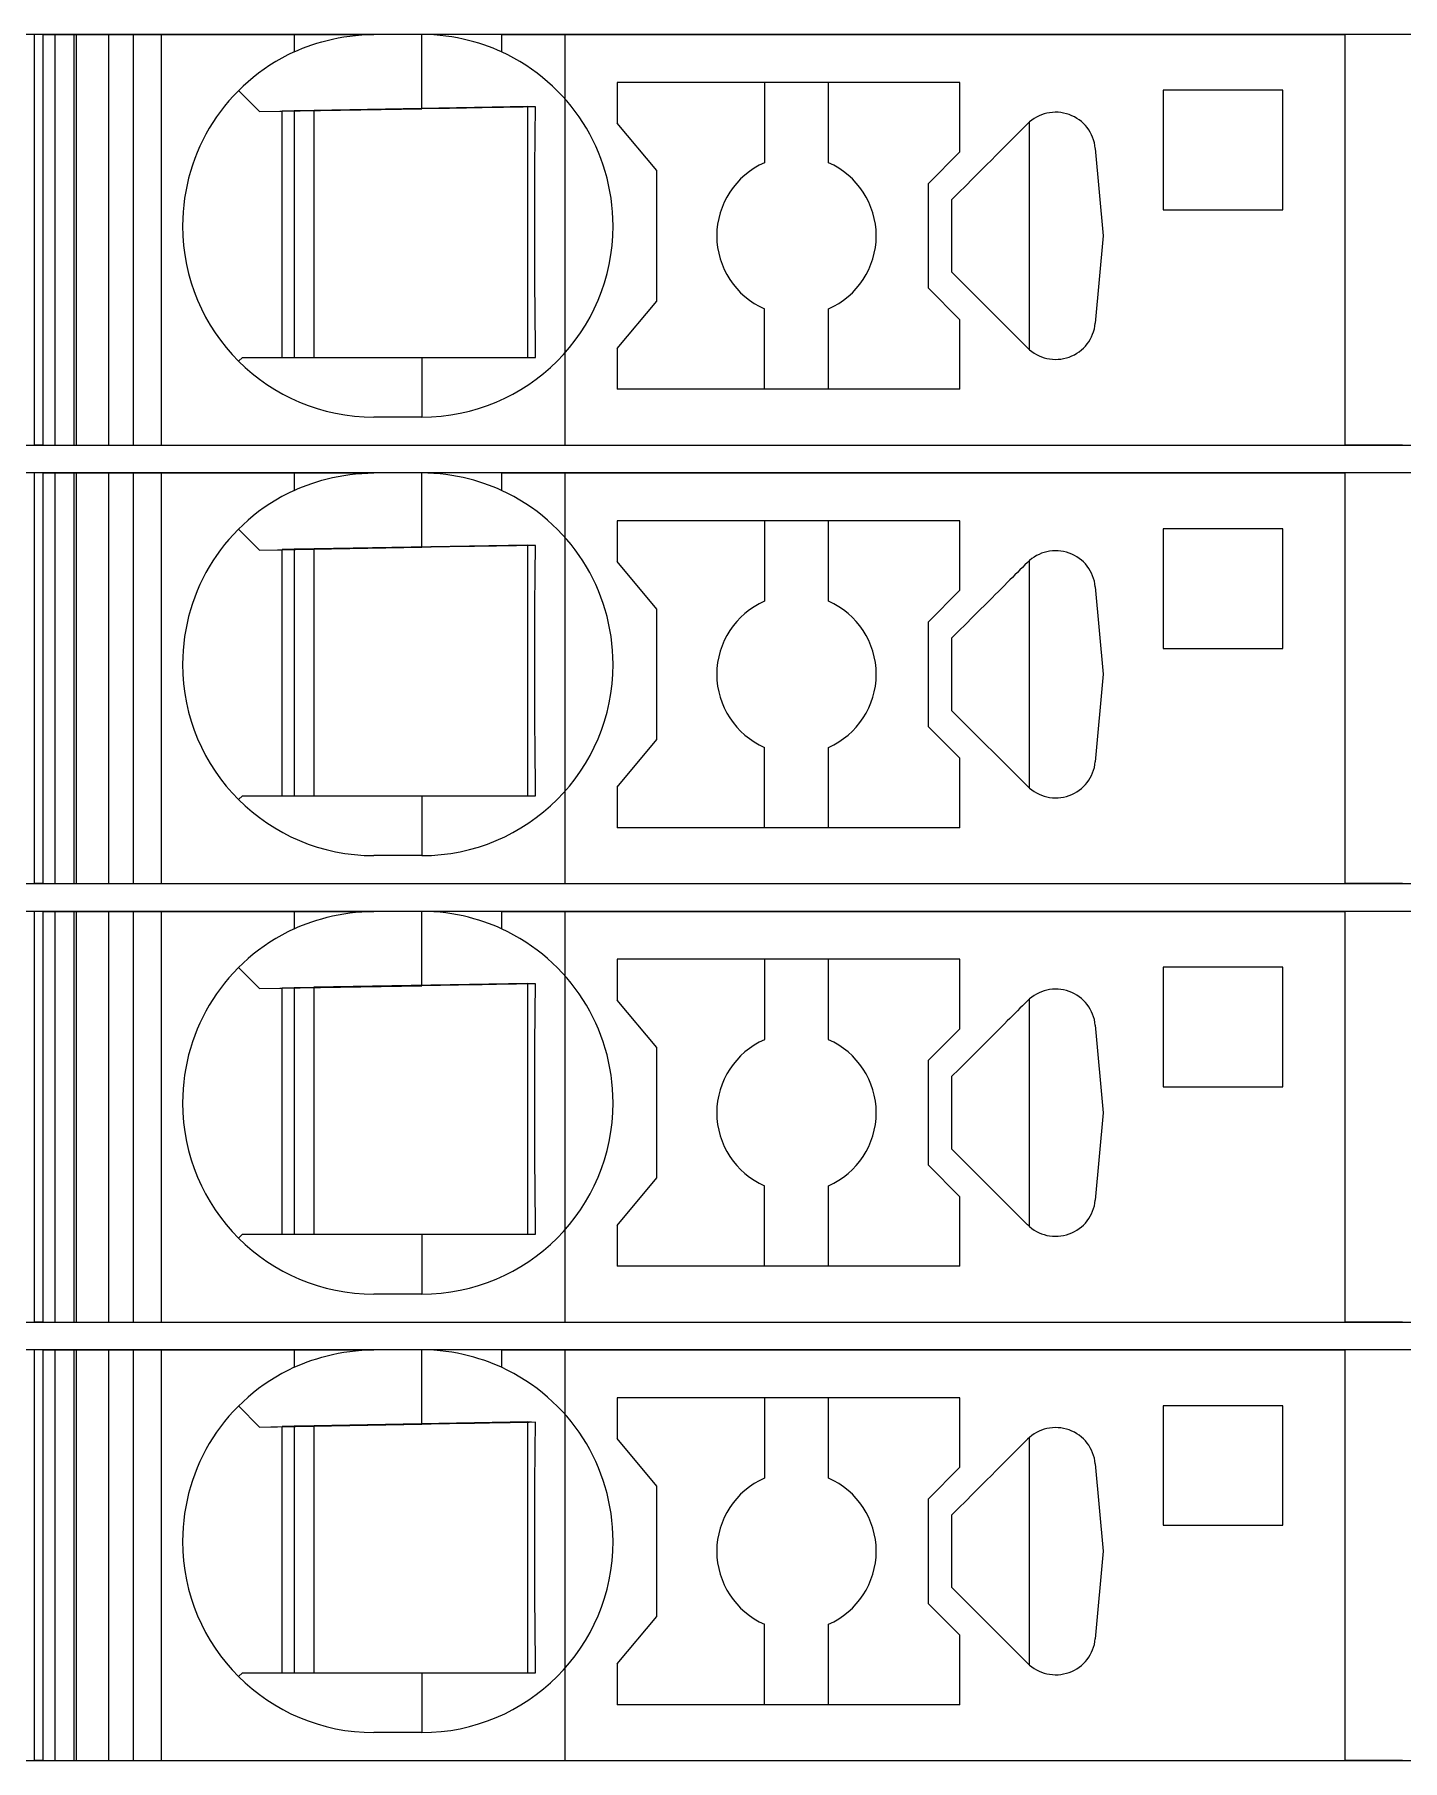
# Model space of a CAD drawing. Header units: millimetres. Extents: x 0 to 1680, y 0 to 1188.
# Drawn here: x 919.89 to 937.05, y 463.35 to 485 of the extents above; entities that cross this region are included whole.
import ezdxf
from ezdxf.enums import TextEntityAlignment as Align

# ---------------------------------------------------------------- set-up
doc = ezdxf.new("R2010")
doc.units = ezdxf.units.MM
for name, color, linetype, lineweight in [('EPLAN309', 5, 'Continuous', 5), ('EPLAN493', 5, 'Continuous', 5), ('MAIN-1', 7, 'Continuous', 5), ('MAIN-2', 7, 'Continuous', 5)]:
    doc.layers.add(name, color=color, linetype=linetype, lineweight=lineweight)
doc.styles.add('Tahoma', font='')
doc.styles.get('Tahoma').set_extended_font_data('Tahoma')

# ---------------------------------------------------------------- blocks, each defined once
blk = doc.blocks.new('EPLSYM_LibrarySPECIAL_Symbol12_Variant0_Placement8_25')
at = {"layer": 'EPLAN309', "lineweight": 13, "ltscale": 16}
blk.add_lwpolyline([(0, -5.15), (68.15, -5.15), (68.15, 0), (0, 0)], close=True, dxfattribs=at)
at = {"layer": 'EPLAN493', "color": 5, "style": 'Tahoma'}
blk.add_attdef('17_20450', text='', height=2.3478, dxfattribs=at).set_placement((0, -21.83478), align=Align.MIDDLE_RIGHT)
blk = doc.blocks.new('EPLSYM_LibrarySPECIAL_Symbol12_Variant0_Placement8_26')
at = {"layer": 'EPLAN309', "lineweight": 13, "ltscale": 16}
blk.add_lwpolyline([(0, -5.15), (68.15, -5.15), (68.15, 0), (0, 0)], close=True, dxfattribs=at)
at = {"layer": 'EPLAN493', "color": 5, "style": 'Tahoma'}
blk.add_attdef('17_20450', text='', height=2.3478, dxfattribs=at).set_placement((0, -21.83478), align=Align.MIDDLE_RIGHT)
blk = doc.blocks.new('EPLSYM_LibrarySPECIAL_Symbol12_Variant0_Placement8_27')
at = {"layer": 'EPLAN309', "lineweight": 13, "ltscale": 16}
blk.add_lwpolyline([(0, -5.15), (68.15, -5.15), (68.15, 0), (0, 0)], close=True, dxfattribs=at)
at = {"layer": 'EPLAN493', "color": 5, "style": 'Tahoma'}
blk.add_attdef('17_20450', text='', height=2.3478, dxfattribs=at).set_placement((0, -21.83478), align=Align.MIDDLE_RIGHT)
blk = doc.blocks.new('EPLSYM_LibrarySPECIAL_Symbol12_Variant0_Placement8_28')
at = {"layer": 'EPLAN309', "lineweight": 13, "ltscale": 16}
blk.add_lwpolyline([(0, -5.15), (68.15, -5.15), (68.15, 0), (0, 0)], close=True, dxfattribs=at)
at = {"layer": 'EPLAN493', "color": 5, "style": 'Tahoma'}
blk.add_attdef('17_20450', text='', height=2.3478, dxfattribs=at).set_placement((0, -21.83478), align=Align.MIDDLE_RIGHT)

msp = doc.modelspace()

# ---------------------------------------------------------------- linework, layer by layer
at = {"layer": 'MAIN-1'}
for p, q in [((920.001, 485), (919.893, 485)), ((919.893, 479.85), (919.893, 485)), ((920.001, 485), (923.15, 485)), ((920.001, 479.85), (920.001, 485)), ((923.15, 485), (924.15, 485)), ((923.15, 485), (923.15, 484.782)), ((923.701, 484.958), (923.772, 484.97)), ((923.772, 484.97), (923.846, 484.981)), ((923.846, 484.981), (923.921, 484.989)), ((923.921, 484.989), (923.997, 484.995)), ((923.997, 484.995), (924.073, 484.999)), ((924.073, 484.999), (924.15, 485)), ((924.75, 485), (924.15, 485)), ((924.827, 484.999), (924.75, 485)), ((925.75, 485), (924.75, 485)), ((924.75, 484.068), (924.75, 485)), ((924.903, 484.995), (924.827, 484.999)), ((924.979, 484.989), (924.903, 484.995)), ((925.054, 484.981), (924.979, 484.989)), ((925.128, 484.97), (925.054, 484.981)), ((925.199, 484.958), (925.128, 484.97)), ((925.75, 485), (936.332, 485)), ((925.75, 485), (925.75, 484.782)), ((937.05, 485), (936.332, 485)), ((936.332, 479.85), (936.332, 485)), ((923.15, 484.782), (923.202, 484.805)), ((923.202, 484.805), (923.256, 484.827)), ((923.256, 484.827), (923.313, 484.849)), ((923.313, 484.849), (923.372, 484.87)), ((923.372, 484.87), (923.433, 484.89)), ((923.433, 484.89), (923.497, 484.909)), ((923.497, 484.909), (923.563, 484.927)), ((923.563, 484.927), (923.631, 484.943)), ((923.631, 484.943), (923.701, 484.958)), ((925.269, 484.943), (925.199, 484.958)), ((925.337, 484.927), (925.269, 484.943)), ((925.403, 484.909), (925.337, 484.927)), ((925.467, 484.89), (925.403, 484.909)), ((925.528, 484.87), (925.467, 484.89)), ((925.587, 484.849), (925.528, 484.87)), ((925.644, 484.827), (925.587, 484.849)), ((925.698, 484.805), (925.644, 484.827)), ((925.75, 484.782), (925.698, 484.805)), ((927.2, 484.4), (927.2, 483.889)), ((931.5, 484.4), (927.2, 484.4)), ((929.05, 484.4), (929.05, 483.392)), ((929.85, 483.392), (929.85, 484.4)), ((931.5, 483.529), (931.5, 484.4)), ((922.453, 484.297), (922.717, 484.033)), ((934.05, 484.3), (934.05, 482.8)), ((935.55, 484.3), (934.05, 484.3)), ((935.55, 482.8), (935.55, 484.3)), ((922.717, 484.033), (924.75, 484.068)), ((923, 480.95), (923, 484.038)), ((923.15, 484.04), (923.15, 480.95)), ((923.4, 480.95), (923.4, 484.045)), ((924.87, 484.07), (924.75, 484.068)), ((924.987, 484.072), (924.87, 484.07)), ((925.1, 484.074), (924.987, 484.072)), ((925.209, 484.076), (925.1, 484.074)), ((925.313, 484.078), (925.209, 484.076)), ((925.412, 484.079), (925.313, 484.078)), ((925.507, 484.081), (925.412, 484.079)), ((925.599, 484.083), (925.507, 484.081)), ((925.688, 484.084), (925.599, 484.083)), ((925.774, 484.086), (925.688, 484.084)), ((925.858, 484.087), (925.774, 484.086)), ((925.94, 484.088), (925.858, 484.087)), ((926.02, 484.09), (925.94, 484.088)), ((926.099, 484.091), (926.02, 484.09)), ((926.079, 480.95), (926.079, 484.091)), ((926.176, 484.092), (926.099, 484.091)), ((926.174, 483.877), (926.175, 483.95)), ((926.175, 483.95), (926.176, 484.022)), ((926.176, 484.022), (926.176, 484.092)), ((927.7, 483.293), (927.2, 483.889)), ((932.346, 483.879), (932.315, 483.847)), ((932.367, 483.898), (932.367, 481.052)), ((926.172, 483.649), (926.173, 483.727)), ((926.173, 483.803), (926.174, 483.877)), ((926.173, 483.727), (926.173, 483.803)), ((932.158, 483.691), (932.127, 483.659)), ((932.19, 483.722), (932.158, 483.691)), ((932.221, 483.753), (932.19, 483.722)), ((932.252, 483.785), (932.221, 483.753)), ((932.284, 483.816), (932.252, 483.785)), ((932.315, 483.847), (932.284, 483.816)), ((926.17, 483.488), (926.171, 483.57)), ((926.17, 483.404), (926.17, 483.488)), ((926.171, 483.57), (926.172, 483.649)), ((931.1, 483.129), (931.5, 483.529)), ((931.943, 483.475), (931.902, 483.434)), ((931.983, 483.515), (931.943, 483.475)), ((932.021, 483.553), (931.983, 483.515)), ((932.058, 483.59), (932.021, 483.553)), ((932.094, 483.626), (932.058, 483.59)), ((932.127, 483.659), (932.094, 483.626)), ((933.302, 482.475), (933.198, 483.572)), ((926.169, 483.317), (926.17, 483.404)), ((926.169, 483.226), (926.169, 483.317)), ((927.7, 481.657), (927.7, 483.293)), ((931.742, 483.274), (931.658, 483.19)), ((931.823, 483.356), (931.742, 483.274)), ((931.902, 483.434), (931.823, 483.356)), ((926.167, 482.931), (926.168, 483.034)), ((926.168, 483.132), (926.169, 483.226)), ((926.168, 483.034), (926.168, 483.132)), ((931.1, 483.129), (931.1, 481.821)), ((931.486, 483.018), (931.4, 482.932)), ((931.572, 483.104), (931.486, 483.018)), ((931.658, 483.19), (931.572, 483.104)), ((926.167, 482.824), (926.167, 482.931)), ((926.167, 482.713), (926.167, 482.824)), ((931.4, 482.802), (931.4, 482.932)), ((931.4, 482.671), (931.4, 482.802)), ((934.05, 482.8), (935.55, 482.8)), ((926.167, 482.6), (926.167, 482.713)), ((926.167, 482.479), (926.167, 482.6)), ((931.4, 482.54), (931.4, 482.671)), ((926.167, 482.361), (926.167, 482.479)), ((931.4, 482.41), (931.4, 482.54)), ((931.4, 482.279), (931.4, 482.41)), ((933.198, 481.378), (933.302, 482.475)), ((926.167, 482.247), (926.167, 482.361)), ((926.168, 482.138), (926.167, 482.247)), ((931.4, 482.148), (931.4, 482.279)), ((931.4, 482.018), (931.4, 482.148)), ((926.168, 482.034), (926.168, 482.138)), ((926.169, 481.934), (926.168, 482.034)), ((926.169, 481.839), (926.169, 481.934)), ((931.4, 482.018), (932.346, 481.071)), ((926.17, 481.748), (926.169, 481.839)), ((926.171, 481.659), (926.17, 481.748)), ((931.5, 481.421), (931.1, 481.821)), ((926.172, 481.573), (926.171, 481.659)), ((926.172, 481.49), (926.172, 481.573)), ((927.2, 481.061), (927.7, 481.657)), ((929.05, 480.55), (929.05, 481.558)), ((929.85, 480.55), (929.85, 481.558)), ((926.173, 481.408), (926.172, 481.49)), ((926.174, 481.329), (926.173, 481.408)), ((926.175, 481.25), (926.174, 481.329)), ((931.5, 480.55), (931.5, 481.421)), ((926.176, 481.174), (926.175, 481.25)), ((926.176, 481.098), (926.176, 481.174)), ((926.177, 481.024), (926.176, 481.098)), ((922.5, 480.95), (922.453, 480.903)), ((922.5, 480.95), (924.75, 480.95)), ((924.75, 480.95), (924.842, 480.95)), ((924.75, 480.95), (924.75, 480.2)), ((924.842, 480.95), (924.933, 480.95)), ((924.933, 480.95), (925.023, 480.95)), ((925.023, 480.95), (925.11, 480.95)), ((925.11, 480.95), (925.195, 480.95)), ((925.195, 480.95), (925.278, 480.95)), ((925.278, 480.95), (925.358, 480.95)), ((925.358, 480.95), (925.436, 480.95)), ((925.436, 480.95), (925.511, 480.95)), ((925.511, 480.95), (925.585, 480.95)), ((925.585, 480.95), (925.657, 480.95)), ((925.657, 480.95), (925.726, 480.95)), ((925.726, 480.95), (925.795, 480.95)), ((925.795, 480.95), (925.861, 480.95)), ((925.861, 480.95), (925.927, 480.95)), ((925.927, 480.95), (925.991, 480.95)), ((925.991, 480.95), (926.055, 480.95)), ((926.055, 480.95), (926.117, 480.95)), ((926.117, 480.95), (926.178, 480.95)), ((926.178, 480.95), (926.177, 481.024)), ((927.2, 481.061), (927.2, 480.55)), ((931.5, 480.55), (927.2, 480.55)), ((924.75, 480.2), (924.15, 480.2)), ((920.001, 479.85), (919.893, 479.85)), ((920.001, 479.85), (936.332, 479.85)), ((937.05, 479.85), (936.332, 479.85)), ((920.001, 479.5), (919.893, 479.5)), ((919.893, 474.35), (919.893, 479.5)), ((920.001, 479.5), (923.15, 479.5)), ((920.001, 474.35), (920.001, 479.5)), ((923.15, 479.5), (924.15, 479.5)), ((923.15, 479.5), (923.15, 479.282)), ((923.256, 479.327), (923.313, 479.349)), ((923.313, 479.349), (923.372, 479.37)), ((923.372, 479.37), (923.433, 479.39)), ((923.433, 479.39), (923.497, 479.409)), ((923.497, 479.409), (923.563, 479.427)), ((923.563, 479.427), (923.631, 479.443)), ((923.631, 479.443), (923.701, 479.458)), ((923.701, 479.458), (923.772, 479.47)), ((923.772, 479.47), (923.846, 479.481)), ((923.846, 479.481), (923.921, 479.489)), ((923.921, 479.489), (923.997, 479.495)), ((923.997, 479.495), (924.073, 479.499)), ((924.073, 479.499), (924.15, 479.5)), ((924.75, 479.5), (924.15, 479.5)), ((924.827, 479.499), (924.75, 479.5)), ((925.75, 479.5), (924.75, 479.5)), ((924.75, 478.568), (924.75, 479.5)), ((924.903, 479.495), (924.827, 479.499)), ((924.979, 479.489), (924.903, 479.495)), ((925.054, 479.481), (924.979, 479.489)), ((925.128, 479.47), (925.054, 479.481)), ((925.199, 479.458), (925.128, 479.47)), ((925.269, 479.443), (925.199, 479.458)), ((925.337, 479.427), (925.269, 479.443)), ((925.403, 479.409), (925.337, 479.427)), ((925.467, 479.39), (925.403, 479.409)), ((925.528, 479.37), (925.467, 479.39)), ((925.587, 479.349), (925.528, 479.37)), ((925.644, 479.327), (925.587, 479.349)), ((925.75, 479.5), (936.332, 479.5)), ((925.75, 479.5), (925.75, 479.282)), ((937.05, 479.5), (936.332, 479.5)), ((936.332, 474.35), (936.332, 479.5)), ((923.15, 479.282), (923.202, 479.305)), ((923.202, 479.305), (923.256, 479.327)), ((925.698, 479.305), (925.644, 479.327)), ((925.75, 479.282), (925.698, 479.305)), ((927.2, 478.9), (927.2, 478.389)), ((931.5, 478.9), (927.2, 478.9)), ((929.05, 478.9), (929.05, 477.892)), ((929.85, 477.892), (929.85, 478.9)), ((931.5, 478.029), (931.5, 478.9)), ((922.453, 478.797), (922.717, 478.533)), ((934.05, 478.8), (934.05, 477.3)), ((935.55, 478.8), (934.05, 478.8)), ((935.55, 477.3), (935.55, 478.8)), ((922.717, 478.533), (924.75, 478.568)), ((923, 475.45), (923, 478.538)), ((923.15, 478.54), (923.15, 475.45)), ((923.4, 475.45), (923.4, 478.545)), ((924.87, 478.57), (924.75, 478.568)), ((924.987, 478.572), (924.87, 478.57)), ((925.1, 478.574), (924.987, 478.572)), ((925.209, 478.576), (925.1, 478.574)), ((925.313, 478.578), (925.209, 478.576)), ((925.412, 478.579), (925.313, 478.578)), ((925.507, 478.581), (925.412, 478.579)), ((925.599, 478.583), (925.507, 478.581)), ((925.688, 478.584), (925.599, 478.583)), ((925.774, 478.586), (925.688, 478.584)), ((925.858, 478.587), (925.774, 478.586)), ((925.94, 478.588), (925.858, 478.587)), ((926.02, 478.59), (925.94, 478.588)), ((926.099, 478.591), (926.02, 478.59)), ((926.079, 475.45), (926.079, 478.591)), ((926.176, 478.592), (926.099, 478.591)), ((926.175, 478.45), (926.176, 478.522)), ((926.176, 478.522), (926.176, 478.592)), ((926.173, 478.303), (926.174, 478.377)), ((926.173, 478.227), (926.173, 478.303)), ((926.174, 478.377), (926.175, 478.45)), ((927.7, 477.793), (927.2, 478.389)), ((932.221, 478.253), (932.19, 478.222)), ((932.252, 478.285), (932.221, 478.253)), ((932.284, 478.316), (932.252, 478.285)), ((932.315, 478.347), (932.284, 478.316)), ((932.346, 478.379), (932.315, 478.347)), ((932.367, 478.398), (932.367, 475.552)), ((926.17, 477.988), (926.171, 478.07)), ((926.171, 478.07), (926.172, 478.149)), ((926.172, 478.149), (926.173, 478.227)), ((932.021, 478.053), (931.983, 478.015)), ((932.058, 478.09), (932.021, 478.053)), ((932.094, 478.126), (932.058, 478.09)), ((932.127, 478.159), (932.094, 478.126)), ((932.158, 478.191), (932.127, 478.159)), ((932.19, 478.222), (932.158, 478.191)), ((933.302, 476.975), (933.198, 478.072)), ((926.169, 477.817), (926.17, 477.904)), ((926.169, 477.726), (926.169, 477.817)), ((926.17, 477.904), (926.17, 477.988)), ((931.1, 477.629), (931.5, 478.029)), ((931.823, 477.856), (931.742, 477.774)), ((931.902, 477.934), (931.823, 477.856)), ((931.943, 477.975), (931.902, 477.934)), ((931.983, 478.015), (931.943, 477.975)), ((926.168, 477.632), (926.169, 477.726)), ((926.168, 477.534), (926.168, 477.632)), ((927.7, 476.157), (927.7, 477.793)), ((931.1, 477.629), (931.1, 476.321)), ((931.572, 477.604), (931.486, 477.518)), ((931.658, 477.69), (931.572, 477.604)), ((931.742, 477.774), (931.658, 477.69)), ((926.167, 477.431), (926.168, 477.534)), ((926.167, 477.324), (926.167, 477.431)), ((931.486, 477.518), (931.4, 477.432)), ((931.4, 477.302), (931.4, 477.432)), ((926.167, 477.213), (926.167, 477.324)), ((926.167, 477.1), (926.167, 477.213)), ((931.4, 477.171), (931.4, 477.302)), ((931.4, 477.04), (931.4, 477.171)), ((934.05, 477.3), (935.55, 477.3)), ((926.167, 476.979), (926.167, 477.1)), ((926.167, 476.861), (926.167, 476.979)), ((931.4, 476.91), (931.4, 477.04)), ((933.198, 475.878), (933.302, 476.975)), ((926.167, 476.747), (926.167, 476.861)), ((926.168, 476.638), (926.167, 476.747)), ((931.4, 476.779), (931.4, 476.91)), ((931.4, 476.648), (931.4, 476.779)), ((926.168, 476.534), (926.168, 476.638)), ((926.169, 476.434), (926.168, 476.534)), ((931.4, 476.518), (931.4, 476.648)), ((931.4, 476.518), (932.346, 475.571)), ((926.169, 476.339), (926.169, 476.434)), ((926.17, 476.248), (926.169, 476.339)), ((931.5, 475.921), (931.1, 476.321)), ((926.171, 476.159), (926.17, 476.248)), ((926.172, 476.073), (926.171, 476.159)), ((927.2, 475.561), (927.7, 476.157)), ((926.172, 475.99), (926.172, 476.073)), ((926.173, 475.908), (926.172, 475.99)), ((926.174, 475.829), (926.173, 475.908)), ((929.05, 475.05), (929.05, 476.058)), ((929.85, 475.05), (929.85, 476.058)), ((931.5, 475.05), (931.5, 475.921)), ((926.175, 475.75), (926.174, 475.829)), ((926.176, 475.674), (926.175, 475.75)), ((926.176, 475.598), (926.176, 475.674)), ((922.5, 475.45), (922.453, 475.403)), ((922.5, 475.45), (924.75, 475.45)), ((924.75, 475.45), (924.842, 475.45)), ((924.75, 475.45), (924.75, 474.7)), ((924.842, 475.45), (924.933, 475.45)), ((924.933, 475.45), (925.023, 475.45)), ((925.023, 475.45), (925.11, 475.45)), ((925.11, 475.45), (925.195, 475.45)), ((925.195, 475.45), (925.278, 475.45)), ((925.278, 475.45), (925.358, 475.45)), ((925.358, 475.45), (925.436, 475.45)), ((925.436, 475.45), (925.511, 475.45)), ((925.511, 475.45), (925.585, 475.45)), ((925.585, 475.45), (925.657, 475.45)), ((925.657, 475.45), (925.726, 475.45)), ((925.726, 475.45), (925.795, 475.45)), ((925.795, 475.45), (925.861, 475.45)), ((925.861, 475.45), (925.927, 475.45)), ((925.927, 475.45), (925.991, 475.45)), ((925.991, 475.45), (926.055, 475.45)), ((926.055, 475.45), (926.117, 475.45)), ((926.117, 475.45), (926.178, 475.45)), ((926.177, 475.524), (926.176, 475.598)), ((926.178, 475.45), (926.177, 475.524)), ((927.2, 475.561), (927.2, 475.05)), ((931.5, 475.05), (927.2, 475.05)), ((924.75, 474.7), (924.15, 474.7)), ((920.001, 474.35), (919.893, 474.35)), ((920.001, 474.35), (936.332, 474.35)), ((937.05, 474.35), (936.332, 474.35)), ((920.001, 474), (919.893, 474)), ((919.893, 468.85), (919.893, 474)), ((920.001, 474), (923.15, 474)), ((920.001, 468.85), (920.001, 474)), ((923.15, 474), (924.15, 474)), ((923.15, 474), (923.15, 473.782)), ((923.497, 473.909), (923.563, 473.927)), ((923.563, 473.927), (923.631, 473.943)), ((923.631, 473.943), (923.701, 473.958)), ((923.701, 473.958), (923.772, 473.97)), ((923.772, 473.97), (923.846, 473.981)), ((923.846, 473.981), (923.921, 473.989)), ((923.921, 473.989), (923.997, 473.995)), ((923.997, 473.995), (924.073, 473.999)), ((924.073, 473.999), (924.15, 474)), ((924.75, 474), (924.15, 474)), ((924.827, 473.999), (924.75, 474)), ((925.75, 474), (924.75, 474)), ((924.75, 473.068), (924.75, 474)), ((924.903, 473.995), (924.827, 473.999)), ((924.979, 473.989), (924.903, 473.995)), ((925.054, 473.981), (924.979, 473.989)), ((925.128, 473.97), (925.054, 473.981)), ((925.199, 473.958), (925.128, 473.97)), ((925.269, 473.943), (925.199, 473.958)), ((925.337, 473.927), (925.269, 473.943)), ((925.403, 473.909), (925.337, 473.927)), ((925.75, 474), (936.332, 474)), ((925.75, 474), (925.75, 473.782)), ((937.05, 474), (936.332, 474)), ((936.332, 468.85), (936.332, 474)), ((923.15, 473.782), (923.202, 473.805)), ((923.202, 473.805), (923.256, 473.827)), ((923.256, 473.827), (923.313, 473.849)), ((923.313, 473.849), (923.372, 473.87)), ((923.372, 473.87), (923.433, 473.89)), ((923.433, 473.89), (923.497, 473.909)), ((925.467, 473.89), (925.403, 473.909)), ((925.528, 473.87), (925.467, 473.89)), ((925.587, 473.849), (925.528, 473.87)), ((925.644, 473.827), (925.587, 473.849)), ((925.698, 473.805), (925.644, 473.827)), ((925.75, 473.782), (925.698, 473.805)), ((922.453, 473.297), (922.717, 473.033)), ((927.2, 473.4), (927.2, 472.889)), ((931.5, 473.4), (927.2, 473.4)), ((929.05, 473.4), (929.05, 472.392)), ((929.85, 472.392), (929.85, 473.4)), ((931.5, 472.529), (931.5, 473.4)), ((934.05, 473.3), (934.05, 471.8)), ((935.55, 473.3), (934.05, 473.3)), ((935.55, 471.8), (935.55, 473.3)), ((922.717, 473.033), (924.75, 473.068)), ((924.87, 473.07), (924.75, 473.068)), ((924.987, 473.072), (924.87, 473.07)), ((925.1, 473.074), (924.987, 473.072)), ((925.209, 473.076), (925.1, 473.074)), ((925.313, 473.078), (925.209, 473.076)), ((925.412, 473.079), (925.313, 473.078)), ((925.507, 473.081), (925.412, 473.079)), ((925.599, 473.083), (925.507, 473.081)), ((925.688, 473.084), (925.599, 473.083)), ((925.774, 473.086), (925.688, 473.084)), ((925.858, 473.087), (925.774, 473.086)), ((925.94, 473.088), (925.858, 473.087)), ((926.02, 473.09), (925.94, 473.088)), ((926.099, 473.091), (926.02, 473.09)), ((926.079, 469.95), (926.079, 473.091)), ((926.176, 473.092), (926.099, 473.091)), ((926.176, 473.022), (926.176, 473.092)), ((923, 469.95), (923, 473.038)), ((923.15, 473.04), (923.15, 469.95)), ((923.4, 469.95), (923.4, 473.045)), ((926.173, 472.803), (926.174, 472.877)), ((926.174, 472.877), (926.175, 472.95)), ((926.175, 472.95), (926.176, 473.022)), ((927.7, 472.293), (927.2, 472.889)), ((932.315, 472.847), (932.284, 472.816)), ((932.346, 472.879), (932.315, 472.847)), ((932.367, 472.898), (932.367, 470.052)), ((926.171, 472.57), (926.172, 472.649)), ((926.172, 472.649), (926.173, 472.727)), ((926.173, 472.727), (926.173, 472.803)), ((932.094, 472.626), (932.058, 472.59)), ((932.127, 472.659), (932.094, 472.626)), ((932.158, 472.691), (932.127, 472.659)), ((932.19, 472.722), (932.158, 472.691)), ((932.221, 472.753), (932.19, 472.722)), ((932.252, 472.785), (932.221, 472.753)), ((932.284, 472.816), (932.252, 472.785)), ((926.169, 472.317), (926.17, 472.404)), ((926.17, 472.488), (926.171, 472.57)), ((926.17, 472.404), (926.17, 472.488)), ((931.1, 472.129), (931.5, 472.529)), ((931.902, 472.434), (931.823, 472.356)), ((931.943, 472.475), (931.902, 472.434)), ((931.983, 472.515), (931.943, 472.475)), ((932.021, 472.553), (931.983, 472.515)), ((932.058, 472.59), (932.021, 472.553)), ((933.302, 471.475), (933.198, 472.572)), ((926.168, 472.132), (926.169, 472.226)), ((926.169, 472.226), (926.169, 472.317)), ((927.7, 470.657), (927.7, 472.293)), ((931.658, 472.19), (931.572, 472.104)), ((931.742, 472.274), (931.658, 472.19)), ((931.823, 472.356), (931.742, 472.274)), ((926.167, 471.931), (926.168, 472.034)), ((926.168, 472.034), (926.168, 472.132)), ((931.1, 472.129), (931.1, 470.821)), ((931.486, 472.018), (931.4, 471.932)), ((931.572, 472.104), (931.486, 472.018)), ((926.167, 471.824), (926.167, 471.931)), ((926.167, 471.713), (926.167, 471.824)), ((931.4, 471.802), (931.4, 471.932)), ((931.4, 471.671), (931.4, 471.802)), ((934.05, 471.8), (935.55, 471.8)), ((926.167, 471.6), (926.167, 471.713)), ((926.167, 471.479), (926.167, 471.6)), ((931.4, 471.54), (931.4, 471.671)), ((931.4, 471.41), (931.4, 471.54)), ((926.167, 471.361), (926.167, 471.479)), ((926.167, 471.247), (926.167, 471.361)), ((931.4, 471.279), (931.4, 471.41)), ((933.198, 470.378), (933.302, 471.475)), ((926.168, 471.138), (926.167, 471.247)), ((926.168, 471.034), (926.168, 471.138)), ((931.4, 471.148), (931.4, 471.279)), ((931.4, 471.018), (931.4, 471.148)), ((926.169, 470.934), (926.168, 471.034)), ((926.169, 470.839), (926.169, 470.934)), ((931.4, 471.018), (932.346, 470.071)), ((926.17, 470.748), (926.169, 470.839)), ((926.171, 470.659), (926.17, 470.748)), ((931.5, 470.421), (931.1, 470.821)), ((926.172, 470.573), (926.171, 470.659)), ((926.172, 470.49), (926.172, 470.573)), ((926.173, 470.408), (926.172, 470.49)), ((927.2, 470.061), (927.7, 470.657)), ((929.05, 469.55), (929.05, 470.558)), ((929.85, 469.55), (929.85, 470.558)), ((926.174, 470.329), (926.173, 470.408)), ((926.175, 470.25), (926.174, 470.329)), ((926.176, 470.174), (926.175, 470.25)), ((931.5, 469.55), (931.5, 470.421)), ((926.176, 470.098), (926.176, 470.174)), ((926.177, 470.024), (926.176, 470.098)), ((926.178, 469.95), (926.177, 470.024)), ((927.2, 470.061), (927.2, 469.55)), ((922.5, 469.95), (922.453, 469.903)), ((922.5, 469.95), (924.75, 469.95)), ((924.75, 469.95), (924.842, 469.95)), ((924.75, 469.95), (924.75, 469.2)), ((924.842, 469.95), (924.933, 469.95)), ((924.933, 469.95), (925.023, 469.95)), ((925.023, 469.95), (925.11, 469.95)), ((925.11, 469.95), (925.195, 469.95)), ((925.195, 469.95), (925.278, 469.95)), ((925.278, 469.95), (925.358, 469.95)), ((925.358, 469.95), (925.436, 469.95)), ((925.436, 469.95), (925.511, 469.95)), ((925.511, 469.95), (925.585, 469.95)), ((925.585, 469.95), (925.657, 469.95)), ((925.657, 469.95), (925.726, 469.95)), ((925.726, 469.95), (925.795, 469.95)), ((925.795, 469.95), (925.861, 469.95)), ((925.861, 469.95), (925.927, 469.95)), ((925.927, 469.95), (925.991, 469.95)), ((925.991, 469.95), (926.055, 469.95)), ((926.055, 469.95), (926.117, 469.95)), ((926.117, 469.95), (926.178, 469.95)), ((931.5, 469.55), (927.2, 469.55)), ((924.75, 469.2), (924.15, 469.2)), ((920.001, 468.85), (919.893, 468.85)), ((920.001, 468.85), (936.332, 468.85)), ((937.05, 468.85), (936.332, 468.85)), ((920.001, 468.5), (919.893, 468.5)), ((919.893, 463.35), (919.893, 468.5)), ((920.001, 468.5), (923.15, 468.5)), ((920.001, 463.35), (920.001, 468.5)), ((923.15, 468.5), (924.15, 468.5)), ((923.15, 468.5), (923.15, 468.282)), ((923.15, 468.282), (923.202, 468.305)), ((923.202, 468.305), (923.256, 468.327)), ((923.256, 468.327), (923.313, 468.349)), ((923.313, 468.349), (923.372, 468.37)), ((923.372, 468.37), (923.433, 468.39)), ((923.433, 468.39), (923.497, 468.409)), ((923.497, 468.409), (923.563, 468.427)), ((923.563, 468.427), (923.631, 468.443)), ((923.631, 468.443), (923.701, 468.458)), ((923.701, 468.458), (923.772, 468.47)), ((923.772, 468.47), (923.846, 468.481)), ((923.846, 468.481), (923.921, 468.489)), ((923.921, 468.489), (923.997, 468.495)), ((923.997, 468.495), (924.073, 468.499)), ((924.073, 468.499), (924.15, 468.5)), ((924.75, 468.5), (924.15, 468.5)), ((924.827, 468.499), (924.75, 468.5)), ((925.75, 468.5), (924.75, 468.5)), ((924.75, 467.568), (924.75, 468.5)), ((924.903, 468.495), (924.827, 468.499)), ((924.979, 468.489), (924.903, 468.495)), ((925.054, 468.481), (924.979, 468.489)), ((925.128, 468.47), (925.054, 468.481)), ((925.199, 468.458), (925.128, 468.47)), ((925.269, 468.443), (925.199, 468.458)), ((925.337, 468.427), (925.269, 468.443)), ((925.403, 468.409), (925.337, 468.427)), ((925.467, 468.39), (925.403, 468.409)), ((925.528, 468.37), (925.467, 468.39)), ((925.587, 468.349), (925.528, 468.37)), ((925.644, 468.327), (925.587, 468.349)), ((925.698, 468.305), (925.644, 468.327)), ((925.75, 468.282), (925.698, 468.305)), ((925.75, 468.5), (936.332, 468.5)), ((925.75, 468.5), (925.75, 468.282)), ((937.05, 468.5), (936.332, 468.5)), ((936.332, 463.35), (936.332, 468.5)), ((927.2, 467.9), (927.2, 467.389)), ((931.5, 467.9), (927.2, 467.9)), ((929.05, 467.9), (929.05, 466.892)), ((929.85, 466.892), (929.85, 467.9)), ((931.5, 467.029), (931.5, 467.9)), ((922.453, 467.797), (922.717, 467.533)), ((934.05, 467.8), (934.05, 466.3)), ((935.55, 467.8), (934.05, 467.8)), ((935.55, 466.3), (935.55, 467.8)), ((922.717, 467.533), (924.75, 467.568)), ((923, 464.45), (923, 467.538)), ((923.15, 467.54), (923.15, 464.45)), ((923.4, 464.45), (923.4, 467.545)), ((924.87, 467.57), (924.75, 467.568)), ((924.987, 467.572), (924.87, 467.57)), ((925.1, 467.574), (924.987, 467.572)), ((925.209, 467.576), (925.1, 467.574)), ((925.313, 467.578), (925.209, 467.576)), ((925.412, 467.579), (925.313, 467.578)), ((925.507, 467.581), (925.412, 467.579)), ((925.599, 467.583), (925.507, 467.581)), ((925.688, 467.584), (925.599, 467.583)), ((925.774, 467.586), (925.688, 467.584)), ((925.858, 467.587), (925.774, 467.586)), ((925.94, 467.588), (925.858, 467.587)), ((926.02, 467.59), (925.94, 467.588)), ((926.099, 467.591), (926.02, 467.59)), ((926.079, 464.45), (926.079, 467.591)), ((926.176, 467.592), (926.099, 467.591)), ((926.174, 467.377), (926.175, 467.45)), ((926.175, 467.45), (926.176, 467.522)), ((926.176, 467.522), (926.176, 467.592)), ((926.172, 467.149), (926.173, 467.227)), ((926.173, 467.303), (926.174, 467.377)), ((926.173, 467.227), (926.173, 467.303)), ((927.7, 466.793), (927.2, 467.389)), ((932.19, 467.222), (932.158, 467.191)), ((932.221, 467.253), (932.19, 467.222)), ((932.252, 467.285), (932.221, 467.253)), ((932.284, 467.316), (932.252, 467.285)), ((932.315, 467.347), (932.284, 467.316)), ((932.346, 467.379), (932.315, 467.347)), ((932.367, 467.398), (932.367, 464.552)), ((926.17, 466.988), (926.171, 467.07)), ((926.171, 467.07), (926.172, 467.149)), ((931.1, 466.629), (931.5, 467.029)), ((931.983, 467.015), (931.943, 466.975)), ((932.021, 467.053), (931.983, 467.015)), ((932.058, 467.09), (932.021, 467.053)), ((932.094, 467.126), (932.058, 467.09)), ((932.127, 467.159), (932.094, 467.126)), ((932.158, 467.191), (932.127, 467.159)), ((933.302, 465.975), (933.198, 467.072)), ((926.169, 466.817), (926.17, 466.904)), ((926.169, 466.726), (926.169, 466.817)), ((926.17, 466.904), (926.17, 466.988)), ((927.7, 465.157), (927.7, 466.793)), ((931.742, 466.774), (931.658, 466.69)), ((931.823, 466.856), (931.742, 466.774)), ((931.902, 466.934), (931.823, 466.856)), ((931.943, 466.975), (931.902, 466.934)), ((926.168, 466.632), (926.169, 466.726)), ((926.168, 466.534), (926.168, 466.632)), ((931.1, 466.629), (931.1, 465.321)), ((931.572, 466.604), (931.486, 466.518)), ((931.658, 466.69), (931.572, 466.604)), ((926.167, 466.431), (926.168, 466.534)), ((926.167, 466.324), (926.167, 466.431)), ((931.486, 466.518), (931.4, 466.432)), ((931.4, 466.302), (931.4, 466.432)), ((926.167, 466.213), (926.167, 466.324)), ((926.167, 466.1), (926.167, 466.213)), ((931.4, 466.171), (931.4, 466.302)), ((931.4, 466.04), (931.4, 466.171)), ((934.05, 466.3), (935.55, 466.3)), ((926.167, 465.979), (926.167, 466.1)), ((926.167, 465.861), (926.167, 465.979)), ((931.4, 465.91), (931.4, 466.04)), ((931.4, 465.779), (931.4, 465.91)), ((933.198, 464.878), (933.302, 465.975)), ((926.167, 465.747), (926.167, 465.861)), ((926.168, 465.638), (926.167, 465.747)), ((931.4, 465.648), (931.4, 465.779)), ((926.168, 465.534), (926.168, 465.638)), ((926.169, 465.434), (926.168, 465.534)), ((931.4, 465.518), (931.4, 465.648)), ((931.4, 465.518), (932.346, 464.571)), ((926.169, 465.339), (926.169, 465.434)), ((926.17, 465.248), (926.169, 465.339)), ((931.5, 464.921), (931.1, 465.321)), ((926.171, 465.159), (926.17, 465.248)), ((926.172, 465.073), (926.171, 465.159)), ((926.172, 464.99), (926.172, 465.073)), ((927.2, 464.561), (927.7, 465.157)), ((929.05, 464.05), (929.05, 465.058)), ((929.85, 464.05), (929.85, 465.058)), ((926.173, 464.908), (926.172, 464.99)), ((926.174, 464.829), (926.173, 464.908)), ((926.175, 464.75), (926.174, 464.829)), ((931.5, 464.05), (931.5, 464.921)), ((926.176, 464.674), (926.175, 464.75)), ((926.176, 464.598), (926.176, 464.674)), ((922.5, 464.45), (922.453, 464.403)), ((922.5, 464.45), (924.75, 464.45)), ((924.75, 464.45), (924.842, 464.45)), ((924.75, 464.45), (924.75, 463.7)), ((924.842, 464.45), (924.933, 464.45)), ((924.933, 464.45), (925.023, 464.45)), ((925.023, 464.45), (925.11, 464.45)), ((925.11, 464.45), (925.195, 464.45)), ((925.195, 464.45), (925.278, 464.45)), ((925.278, 464.45), (925.358, 464.45)), ((925.358, 464.45), (925.436, 464.45)), ((925.436, 464.45), (925.511, 464.45)), ((925.511, 464.45), (925.585, 464.45)), ((925.585, 464.45), (925.657, 464.45)), ((925.657, 464.45), (925.726, 464.45)), ((925.726, 464.45), (925.795, 464.45)), ((925.795, 464.45), (925.861, 464.45)), ((925.861, 464.45), (925.927, 464.45)), ((925.927, 464.45), (925.991, 464.45)), ((925.991, 464.45), (926.055, 464.45)), ((926.055, 464.45), (926.117, 464.45)), ((926.117, 464.45), (926.178, 464.45)), ((926.177, 464.524), (926.176, 464.598)), ((926.178, 464.45), (926.177, 464.524)), ((927.2, 464.561), (927.2, 464.05)), ((931.5, 464.05), (927.2, 464.05)), ((924.75, 463.7), (924.15, 463.7)), ((920.001, 463.35), (919.893, 463.35)), ((920.001, 463.35), (936.332, 463.35)), ((937.05, 463.35), (936.332, 463.35))]:
    msp.add_line(p, q, dxfattribs=at)
for centre, radius, start, end in [((924.15, 482.6), 2.4, 114.6244, 180), ((924.75, 482.6), 2.4, 0, 65.3756), ((932.7, 483.525), 0.5, 5.4404, 135), ((929.45, 482.475), 1, 113.5782, 180), ((929.45, 482.475), 1, 0, 66.4218), ((924.15, 482.6), 2.4, 180, 270), ((924.75, 482.6), 2.4, 270, 0), ((929.45, 482.475), 1, 180, 246.4218), ((929.45, 482.475), 1, 293.5782, 0), ((932.7, 481.425), 0.5, 225, 354.5596), ((924.15, 477.1), 2.4, 114.6244, 180), ((924.75, 477.1), 2.4, 0, 65.3756), ((932.7, 478.025), 0.5, 5.4404, 135), ((929.45, 476.975), 1, 113.5782, 180), ((929.45, 476.975), 1, 0, 66.4218), ((924.15, 477.1), 2.4, 180, 270), ((924.75, 477.1), 2.4, 270, 0), ((929.45, 476.975), 1, 180, 246.4218), ((929.45, 476.975), 1, 293.5782, 0), ((932.7, 475.925), 0.5, 225, 354.5596), ((924.15, 471.6), 2.4, 114.6244, 180), ((924.75, 471.6), 2.4, 0, 65.3756), ((932.7, 472.525), 0.5, 5.4404, 135), ((929.45, 471.475), 1, 113.5782, 180), ((929.45, 471.475), 1, 0, 66.4218), ((924.15, 471.6), 2.4, 180, 270), ((924.75, 471.6), 2.4, 270, 0), ((929.45, 471.475), 1, 180, 246.4218), ((929.45, 471.475), 1, 293.5782, 0), ((932.7, 470.425), 0.5, 225, 354.5596), ((924.15, 466.1), 2.4, 114.6244, 180), ((924.75, 466.1), 2.4, 0, 65.3756), ((932.7, 467.025), 0.5, 5.4404, 135), ((929.45, 465.975), 1, 113.5782, 180), ((929.45, 465.975), 1, 0, 66.4218), ((924.15, 466.1), 2.4, 180, 270), ((924.75, 466.1), 2.4, 270, 0), ((929.45, 465.975), 1, 180, 246.4218), ((929.45, 465.975), 1, 293.5782, 0), ((932.7, 464.925), 0.5, 225, 354.5596)]:
    msp.add_arc(centre, radius, start, end, dxfattribs=at)
at = {"layer": 'MAIN-2'}
for p, q in [((920.15, 485), (920.15, 479.85)), ((920.389, 479.85), (920.389, 485)), ((920.417, 485), (920.417, 479.85)), ((920.82, 485), (920.82, 479.85)), ((921.136, 479.85), (921.136, 485)), ((921.481, 485), (921.481, 479.85)), ((926.55, 479.85), (926.55, 485)), ((923.4, 484.053), (926.079, 484.1)), ((926.079, 484.1), (926.176, 484.092)), ((926.079, 484.091), (926.079, 484.1)), ((922.717, 484.033), (923, 484.038)), ((923.15, 484.042), (923, 484.039)), ((923, 484.039), (923, 484.038)), ((923, 484.038), (923, 484.038)), ((923.4, 484.048), (923.15, 484.043)), ((923.15, 484.042), (923.15, 484.043)), ((923.15, 484.042), (923.15, 484.04)), ((923.4, 484.048), (923.4, 484.053)), ((923.4, 484.045), (923.4, 484.048)), ((923.15, 480.95), (923.15, 480.95)), ((923.4, 480.95), (923.4, 480.95)), ((920.15, 479.5), (920.15, 474.35)), ((920.389, 474.35), (920.389, 479.5)), ((920.417, 479.5), (920.417, 474.35)), ((920.82, 479.5), (920.82, 474.35)), ((921.136, 474.35), (921.136, 479.5)), ((921.481, 479.5), (921.481, 474.35)), ((926.55, 474.35), (926.55, 479.5)), ((922.717, 478.533), (923, 478.538)), ((923.15, 478.542), (923, 478.539)), ((923, 478.539), (923, 478.538)), ((923, 478.538), (923, 478.538)), ((923.4, 478.548), (923.15, 478.543)), ((923.15, 478.542), (923.15, 478.543)), ((923.15, 478.542), (923.15, 478.54)), ((923.4, 478.553), (926.079, 478.6)), ((923.4, 478.548), (923.4, 478.553)), ((923.4, 478.545), (923.4, 478.548)), ((926.079, 478.6), (926.176, 478.592)), ((926.079, 478.591), (926.079, 478.6)), ((923.15, 475.45), (923.15, 475.45)), ((923.4, 475.45), (923.4, 475.45)), ((920.15, 474), (920.15, 468.85)), ((920.389, 468.85), (920.389, 474)), ((920.417, 474), (920.417, 468.85)), ((920.82, 474), (920.82, 468.85)), ((921.136, 468.85), (921.136, 474)), ((921.481, 474), (921.481, 468.85)), ((926.55, 468.85), (926.55, 474)), ((923.4, 473.053), (926.079, 473.1)), ((923.4, 473.048), (923.4, 473.053)), ((926.079, 473.1), (926.176, 473.092)), ((926.079, 473.091), (926.079, 473.1)), ((922.717, 473.033), (923, 473.038)), ((923.15, 473.042), (923, 473.039)), ((923, 473.039), (923, 473.038)), ((923, 473.038), (923, 473.038)), ((923.4, 473.048), (923.15, 473.043)), ((923.15, 473.042), (923.15, 473.043)), ((923.15, 473.042), (923.15, 473.04)), ((923.4, 473.045), (923.4, 473.048)), ((923.15, 469.95), (923.15, 469.95)), ((923.4, 469.95), (923.4, 469.95)), ((920.15, 468.5), (920.15, 463.35)), ((920.389, 463.35), (920.389, 468.5)), ((920.417, 468.5), (920.417, 463.35)), ((920.82, 468.5), (920.82, 463.35)), ((921.136, 463.35), (921.136, 468.5)), ((921.481, 468.5), (921.481, 463.35)), ((926.55, 463.35), (926.55, 468.5)), ((922.717, 467.533), (923, 467.538)), ((923.15, 467.542), (923, 467.539)), ((923, 467.539), (923, 467.538)), ((923, 467.538), (923, 467.538)), ((923.4, 467.548), (923.15, 467.543)), ((923.15, 467.542), (923.15, 467.543)), ((923.15, 467.542), (923.15, 467.54)), ((923.4, 467.553), (926.079, 467.6)), ((923.4, 467.548), (923.4, 467.553)), ((923.4, 467.545), (923.4, 467.548)), ((926.079, 467.6), (926.176, 467.592)), ((926.079, 467.591), (926.079, 467.6)), ((923.15, 464.45), (923.15, 464.45)), ((923.4, 464.45), (923.4, 464.45))]:
    msp.add_line(p, q, dxfattribs=at)

# ---------------------------------------------------------------- block references
for name, p in [('EPLSYM_LibrarySPECIAL_Symbol12_Variant0_Placement8_25', (901, 485)), ('EPLSYM_LibrarySPECIAL_Symbol12_Variant0_Placement8_26', (901, 479.5)), ('EPLSYM_LibrarySPECIAL_Symbol12_Variant0_Placement8_27', (901, 474)), ('EPLSYM_LibrarySPECIAL_Symbol12_Variant0_Placement8_28', (901, 468.5))]:
    msp.add_blockref(name, p)

doc.saveas('drawing.dxf')
